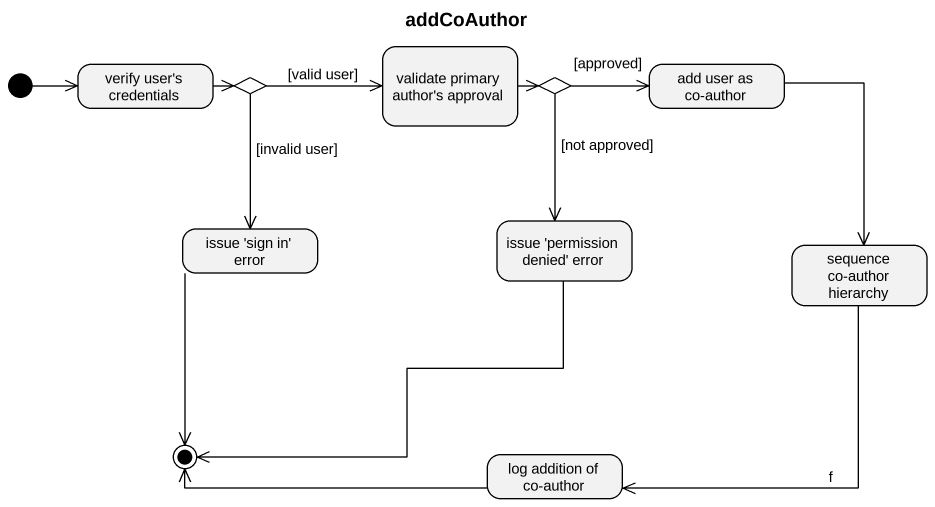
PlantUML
@startuml
title addCoAuthor
hide empty description
state "verify user's credentials" as verify_user_s_credentials
state choice1 <<choice>>
state "validate primary author's approval" as validate_primary_author_s
state choice2 <<choice>>
state "add user as co-author" as add_user_as_co_author
state "issue 'permission denied' error" as issue_permission_denied
state "issue 'sign in' error" as issue_sign_in_error
state "sequence co-author hierarchy" as sequence_co_author_hierarchy
state "log addition of co-author" as log_addition_of_co_author
[*] -right-> verify_user_s_credentials
verify_user_s_credentials -right-> choice1
choice1 -right-> validate_primary_author_s : [valid user]
choice1 --> issue_sign_in_error : [invalid user]
validate_primary_author_s -right-> choice2
choice2 -right-> add_user_as_co_author : [approved]
choice2 --> issue_permission_denied : [not approved]
add_user_as_co_author --> sequence_co_author_hierarchy
sequence_co_author_hierarchy --> log_addition_of_co_author : f
issue_permission_denied -left-> [*]
issue_sign_in_error --> [*]
log_addition_of_co_author -left-> [*]
@enduml
